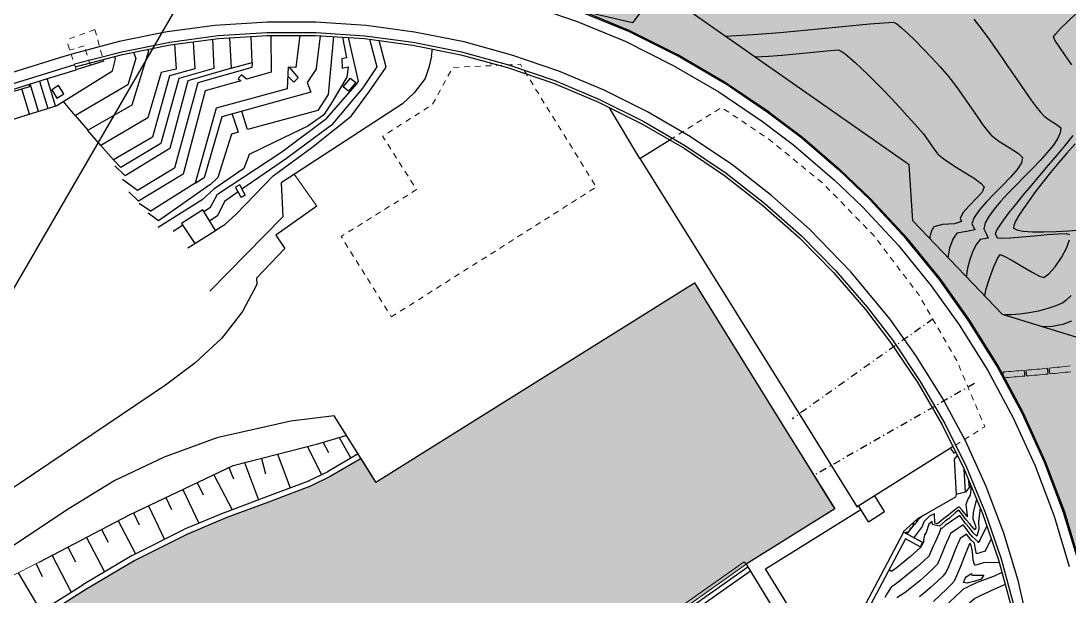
# Model space of a CAD drawing. Header units: millimetres. Extents: x -335 to 64136, y 248 to 109842.
# Drawn here: x -198 to -89.9, y 560.4 to 619.7 of the extents above; entities that cross this region are included whole.
import ezdxf

# ---------------------------------------------------------------- set-up
doc = ezdxf.new("R2010")
doc.units = ezdxf.units.MM
doc.header["$MEASUREMENT"] = 0
doc.linetypes.add('DOT', pattern=[0.55, 0.3, -0.25])
doc.linetypes.add('TRATTOPUNTO2', pattern=[0.5, 0.25, -0.125, 0, -0.125])
for name, color, linetype in [('assi', 6, 'TRATTOPUNTO2'), ('Bâti', 7, 'Continuous'), ('colore lago', 131, 'Continuous'), ('Couronnement', 7, 'Continuous'), ('curve livello 1m', 2, 'Continuous'), ('curve livello 5m', 7, 'Continuous'), ('LIN010CO', 2, 'Continuous'), ('LIN025CO', 7, 'Continuous'), ('pendenze', 2, 'Continuous'), ('Per+Mod Surf', 7, 'Continuous'), ('SCALE', 2, 'Continuous'), ('Strade', 7, 'Continuous'), ('TalusHautBas', 7, 'Continuous'), ('TRATTCOLO-32', 255, 'Continuous'), ('Tratteggi', 2, 'Continuous'), ('VOIRIE', 7, 'Continuous')]:
    doc.layers.add(name, color=color, linetype=linetype)
doc.layers.add('Colori bordi', color=5, linetype='Continuous', plot=False)
doc.layers.add('no_plot', color=5, linetype='Continuous', plot=False)

# ---------------------------------------------------------------- blocks, each defined once
blk = doc.blocks.new('INVISIBLE')
at = {"color": 0}
for p, q in [((-0.0375, 0), (0.0375, 0)), ((0, -0.0375), (0, 0.0375))]:
    blk.add_line(p, q, dxfattribs=at)
at = {"flags": 1}
for tag, p in [('POINTNUMBER', (0, 0)), ('COMMENT', (0, -1.25))]:
    blk.add_attdef(tag, p, '', height=1, dxfattribs=at)
blk = doc.blocks.new('barrageflott')
at = {"layer": 'TRATTCOLO-32'}
h = blk.add_hatch(color=256, dxfattribs=at)
h.paths.add_polyline_path([(0.29, 0.12, 0.002639), (0.13, 2.31), (-0.47, 2.26, -0.002639), (-0.31, 0.07)])
h.paths.add_polyline_path([(0.11, 2.5, 0.002639), (-0.08, 4.69), (-0.67, 4.64, -0.002639), (-0.48, 2.45)])
h.paths.add_polyline_path([(-0.09, 4.88, 0.002639), (-0.31, 7.07), (-0.9, 7.01, -0.002639), (-0.69, 4.82)])
h.paths.add_polyline_path([(-0.33, 7.26, 0.002639), (-0.57, 9.44), (-1.16, 9.38, -0.002639), (-0.92, 7.2)])
h.paths.add_polyline_path([(-0.59, 9.63, 0.002639), (-0.85, 11.82), (-1.45, 11.74, -0.002639), (-1.18, 9.56)])
h.paths.add_polyline_path([(-0.88, 12, 0.002639), (-1.17, 14.19), (-1.76, 14.1, -0.002639), (-1.47, 11.93)])
at = {"layer": 'LIN010CO', "lineweight": 0}
for p, q in [((-0.69, 4.82), (-0.09, 4.88)), ((-0.67, 4.64), (-0.08, 4.69)), ((-0.48, 2.45), (0.11, 2.5)), ((-0.47, 2.26), (0.13, 2.31)), ((-0.31, 0.07), (0.29, 0.12))]:
    blk.add_line(p, q, dxfattribs=at)
for centre in [(-0.38, 4.76), (-0.18, 2.38), (0, 0)]:
    blk.add_circle(centre, 0.095, dxfattribs=at)
for radius, start, end in [(207.74, 5.2868, 5.8917), (208.34, 5.2868, 5.8917), (207.74, 4.6296, 5.2345), (208.34, 4.6296, 5.2345), (207.74, 3.9725, 4.5773), (208.34, 3.9725, 4.5773)]:
    blk.add_arc((-207.55, -14.32), radius, start, end, dxfattribs=at)

msp = doc.modelspace()

# ---------------------------------------------------------------- hatches: boundary and pattern name
at = {"layer": 'colore lago', "linetype": 'Continuous', "lineweight": 0}
for points in [[(-26.73371, 576.86851), (-27.30586, 576.27454), (-28.35533, 575.7556), (-28.58868, 576.59704), (-34.21807, 572.19889), (-30.53148, 558.90548), (-31.43052, 558.20307), (-41.18732, 563.7232), (-46.81662, 559.32504), (-45.40271, 558.52504), (-46.96419, 558.52504), (-48.93714, 557.47983), (-49.87211, 556.98452), (-50.64523, 556.57494), (-51.1421, 556.31171), (-51.74525, 555.99218), (-52.2825, 555.20983), (-52.85074, 554.31486), (-53.3022, 553.53849), (-53.54948, 553.02397), (-53.63694, 552.32055), (-53.72318, 551.55359), (-53.90602, 551.03188), (-54.22497, 550.25882), (-54.58434, 549.46631), (-54.84207, 548.99805), (-55.85491, 548.01943), (-57.28507, 546.64493), (-58.09324, 545.85163), (-58.80894, 545.14402), (-59.32647, 544.62705), (-59.54012, 544.40568), (-59.77608, 543.86858), (-60.2396, 543.2605), (-60.9479, 542.43178), (-61.53023, 541.81696), (-61.91661, 541.45747), (-62.79601, 541.08281), (-63.86363, 540.74355), (-64.63227, 540.38776), (-64.91308, 539.94514), (-65.21795, 539.44233), (-65.92872, 538.84553), (-66.83402, 538.20357), (-67.55837, 537.5993), (-67.87962, 537.10368), (-68.14968, 536.6152), (-68.40435, 536.15692), (-68.77119, 535.59333), (-69.30456, 534.80804), (-69.9071, 533.94255), (-70.48144, 533.13836), (-71.16371, 532.22249), (-71.96992, 531.17075), (-72.65822, 530.29865), (-73.40125, 529.39268), (-74.13912, 528.51179), (-74.80092, 527.73881), (-75.31576, 527.15654), (-75.61271, 526.84782), (-76.49509, 526.28644), (-77.21889, 525.79902), (-77.46004, 525.14725), (-78.07824, 523.42433), (-86.41016, 525.11729), (-87.59323, 525.3577), (-86.66466, 530.70549), (-86.11966, 536.21049), (-85.92366, 541.7735), (-86.09065, 547.31649), (-86.61266, 552.86749), (-87.52266, 558.34749), (-88.80066, 563.77149), (-90.39565, 569.09049), (-92.36266, 574.27948), (-94.67265, 579.34549), (-97.28665, 584.23349), (-100.24565, 588.95349), (-103.24065, 593.15749), (-106.63165, 597.31349), (-110.40766, 601.38849), (-113.60965, 604.43649), (-117.43968, 607.72349), (-120.85766, 610.30849), (-125.46066, 613.41649), (-130.27665, 616.21348), (-135.23565, 618.68548), (-140.36965, 620.80949), (-145.63966, 622.60249), (-151.01165, 624.04348), (-156.46066, 625.13849), (-161.95365, 625.86749), (-167.33266, 626.22448), (-172.88967, 626.23349), (-178.45165, 625.88649), (-183.94565, 625.14448), (-189.40265, 624.05949), (-192.61674, 623.19254), (-195.26265, 624.43249), (-196.81963, 628.49598), (-196.22853, 629.22996), (-195.76018, 630.08589), (-195.55509, 630.80699), (-195.76254, 631.56973), (-196.26445, 632.51294), (-196.79267, 633.48696), (-197.07904, 634.34208), (-196.99263, 634.83798), (-196.78555, 635.76246), (-196.19062, 638.04703), (-195.37504, 640.97803), (-194.47488, 644.16127), (-193.62618, 647.20257), (-192.96498, 649.70778), (-192.79854, 650.45211), (-192.61456, 651.31606), (-192.49413, 651.82661), (-192.19694, 652.44128), (-191.8245, 653.19788), (-191.33542, 654.33903), (-190.77337, 655.71956), (-190.17104, 657.23426), (-189.56109, 658.77796), (-188.97623, 660.24546), (-188.44912, 661.53159), (-188.01245, 662.53115), (-187.6845, 663.18801), (-187.02891, 664.22677), (-185.33049, 667.16673), (-183.31352, 670.32618), (-182.01501, 672.3005), (6.94187, 672.3005), (24.51942, 640.41892), (22.35258, 637.79302), (19.43992, 633.90845), (16.56166, 629.21652), (13.26785, 624.19701), (9.6617, 619.3413), (7.51188, 615.31799), (2.55244, 608.88901), (2.0328, 607.77608), (1.51316, 606.66316), (1.18443, 607.56056), (0.67902, 608.9403), (-4.57797, 604.10318), (0.16695, 591.14975), (-0.67262, 590.37724), (-10.84219, 595.09389), (-16.09919, 590.25677), (-12.89175, 588.76916), (-13.38813, 587.69007), (-13.6595, 587.40962), (-14.15258, 586.78781), (-14.71984, 586.01012), (-15.32596, 585.1479), (-15.93559, 584.27252), (-16.51337, 583.45533), (-17.02397, 582.76771), (-17.43204, 582.28102), (-17.97069, 581.83978), (-18.69237, 581.25458), (-19.31937, 580.70789), (-20.03851, 580.07211), (-20.42828, 579.73967), (-21.07226, 579.43865), (-21.91495, 579.14058), (-23.82435, 578.54217), (-24.70498, 578.23628), (-25.41219, 577.92223)], [(-312.38264, 424.38548), (-302.15266, 427.40348), (-294.50865, 427.80748), (-286.46064, 426.94448), (-279.55365, 428.69248), (-270.72865, 435.24048), (-265.29765, 441.90348), (-261.09665, 444.69048), (-255.79765, 448.78748), (-249.65065, 454.99548), (-249.87665, 457.13848), (-248.17265, 458.71048), (-243.91365, 458.44848), (-231.51899, 467.44804), (-219.71592, 476.01805), (-220.40264, 478.89914), (-213.99922, 486.79725), (-210.87206, 487.54263), (-194.87937, 500.9038), (-194.77873, 500.77989), (-194.52964, 500.99348), (-189.01965, 505.71848), (-183.49064, 510.97748), (-174.25166, 520.06648), (-167.80464, 526.32548), (-160.16665, 533.70348), (-153.10865, 540.33248), (-142.77665, 549.54148), (-138.72965, 552.68648), (-123.24765, 563.72148), (-114.11096, 569.41745), (-114.39195, 569.87), (-117.39783, 574.71114), (-120.69979, 580.02913), (-128.57865, 592.71848), (-138.23988, 586.68061), (-161.43365, 572.18548), (-162.95975, 574.60946), (-166.14665, 572.74548), (-168.16266, 571.75848), (-172.51465, 570.11848), (-176.78364, 568.52148), (-180.93165, 566.78248), (-186.27165, 564.10448), (-191.35264, 561.10848), (-197.61964, 557.14448), (-201.67851, 554.62358), (-203.78465, 553.31548), (-211.41966, 548.49648), (-217.09363, 544.89976), (-216.82965, 543.38348), (-218.67665, 540.30148), (-222.05665, 537.09148), (-230.78465, 537.05248), (-241.41465, 529.76848), (-248.88865, 523.97348), (-261.05365, 514.39848), (-276.82866, 503.29348), (-277.17892, 503.41049), (-289.31665, 495.14848), (-303.14866, 485.43648), (-320.62364, 475.41148), (-335.18517, 467.50034), (-335.18517, 416.83235), (-328.87465, 418.67548), (-317.58165, 422.79748)]]:
    msp.add_hatch(color=256, dxfattribs=at).paths.add_polyline_path(points)

# ---------------------------------------------------------------- linework, layer by layer
at = {"layer": 'assi', "ltscale": 3}
for p, q in [((-103.96933, 589.01291), (-118.48433, 578.70526)), ((-99.70498, 582.34178), (-116.14048, 572.93082))]:
    msp.add_line(p, q, dxfattribs=at)
at = {"layer": 'Bâti', "color": 2}
for p, q in [((-182.20104, 617.30194), (-182.03363, 614.75549)), ((-180.2578, 617.56097), (-180.08464, 614.79149)), ((-178.262, 617.827), (-178.13163, 614.79849)), ((-176.51084, 617.97752), (-176.34164, 614.83848)), ((-174.20063, 615.42549), (-174.29337, 618.11181)), ((-172.26374, 618.2124), (-172.23764, 614.42248)), ((-169.27155, 618.21952), (-169.69763, 614.94549)), ((-167.53863, 614.80949), (-167.14779, 618.19299)), ((-165.78107, 618.10173), (-166.36364, 612.11549)), ((-164.88159, 618.04167), (-164.44464, 615.89749)), ((-163.23263, 613.49249), (-164.26557, 618.00053)), ((-162.09034, 617.82077), (-161.31964, 614.99249)), ((-160.37263, 614.95248), (-161.08232, 617.68554)), ((-184.88363, 616.60449), (-186.59863, 611.03448)), ((-186.42626, 616.48094), (-186.17064, 615.85348)), ((-184.95876, 616.77646), (-184.88363, 616.60449)), ((-155.70764, 616.08549), (-155.98063, 614.90449)), ((-155.70764, 616.08549), (-155.58952, 616.83088)), ((-188.58064, 614.57849), (-188.26764, 615.8015)), ((-188.26764, 615.8015), (-188.37036, 616.04278)), ((-186.17064, 615.85348), (-186.99164, 613.13649)), ((-176.34164, 614.83848), (-174.20063, 615.42549)), ((-174.19937, 615.42584), (-174.20463, 614.92549)), ((-164.44464, 615.89749), (-164.93763, 615.82249)), ((-164.93763, 615.82249), (-164.90263, 614.85949)), ((-194.31463, 610.99949), (-188.58064, 614.57849)), ((-183.56064, 614.40548), (-184.92964, 609.72648)), ((-182.71664, 614.05549), (-184.44763, 607.72848)), ((-182.03363, 614.75549), (-183.56064, 614.40548)), ((-180.08464, 614.79149), (-182.71664, 614.05549)), ((-178.13163, 614.79849), (-181.75964, 613.79649)), ((-176.33064, 614.83049), (-180.82364, 613.53349)), ((-174.20463, 614.92549), (-179.79764, 613.32049)), ((-175.27063, 614.17349), (-175.62463, 613.78448)), ((-174.76964, 613.69648), (-175.27063, 614.17349)), ((-172.23764, 614.42248), (-174.76964, 613.69648)), ((-170.46063, 614.93649), (-170.57164, 612.72648)), ((-169.88163, 613.38849), (-170.50616, 614.02998)), ((-169.68963, 614.92749), (-170.46063, 614.93649)), ((-170.37814, 614.93553), (-169.43274, 613.83441)), ((-169.69763, 614.94549), (-169.68963, 614.92749)), ((-167.53863, 614.80949), (-168.49763, 613.35449)), ((-164.42763, 613.93348), (-165.92763, 611.37849)), ((-164.90263, 614.85949), (-164.27263, 614.96548)), ((-164.27263, 614.96548), (-164.42763, 613.93348)), ((-161.31964, 614.99249), (-162.77163, 612.8145)), ((-162.13763, 612.38649), (-160.37263, 614.95248)), ((-155.98063, 614.90449), (-156.34663, 613.78648)), ((-186.99164, 613.13649), (-192.41859, 609.96501)), ((-181.75964, 613.79649), (-183.61764, 607.08349)), ((-180.82364, 613.53349), (-182.68564, 606.55848)), ((-179.79764, 613.32049), (-182.18463, 604.53349)), ((-175.37063, 613.5235), (-179.01864, 612.50248)), ((-175.62463, 613.78448), (-175.37063, 613.5235)), ((-169.42964, 613.83749), (-169.88163, 613.38849)), ((-168.49763, 613.35449), (-168.12764, 612.37948)), ((-166.49164, 609.67749), (-163.38963, 613.23549)), ((-163.38963, 613.23549), (-163.23263, 613.49249)), ((-156.34663, 613.78648), (-157.46563, 612.29948)), ((-179.01864, 612.50248), (-181.29864, 603.91848)), ((-170.57164, 612.72648), (-177.88464, 610.71548)), ((-168.12764, 612.37948), (-177.31363, 609.82849)), ((-166.36364, 612.11549), (-167.40764, 610.47949)), ((-162.77163, 612.8145), (-166.01163, 608.98449)), ((-163.96463, 609.88549), (-162.13763, 612.38649)), ((-157.46563, 612.29948), (-158.68963, 611.16949)), ((-192.42463, 609.96148), (-193.63572, 611.42324)), ((-186.59863, 611.03448), (-191.11163, 608.44749)), ((-177.88464, 610.71548), (-180.05163, 602.97648)), ((-158.68963, 611.16949), (-171.20663, 603.02148)), ((-165.92763, 611.37849), (-166.80464, 610.04548)), ((-191.11163, 608.44749), (-192.41859, 609.96501)), ((-184.92964, 609.72648), (-189.79764, 606.87948)), ((-177.31363, 609.82849), (-179.14364, 603.53749)), ((-176.24363, 610.10348), (-175.61664, 608.24249)), ((-174.65764, 608.51649), (-175.25464, 610.36349)), ((-167.40764, 610.47949), (-174.65764, 608.51649)), ((-171.14064, 606.21849), (-166.49164, 609.67749)), ((-166.80464, 610.04548), (-168.43863, 608.85849)), ((-165.66563, 608.56149), (-163.96463, 609.88549)), ((-168.43863, 608.85849), (-171.82164, 607.26349)), ((-166.01163, 608.98449), (-170.64464, 605.52848)), ((-168.03663, 606.66449), (-165.66563, 608.56149)), ((-189.79764, 606.87948), (-191.12263, 608.40849)), ((-184.44763, 607.72848), (-188.48163, 605.39448)), ((-176.31564, 608.02749), (-177.71763, 603.5645)), ((-175.61664, 608.24249), (-176.31564, 608.02749)), ((-188.48163, 605.39448), (-189.79764, 606.87948)), ((-183.61764, 607.08349), (-187.74664, 604.61848)), ((-182.68564, 606.55848), (-187.29463, 603.74849)), ((-171.82164, 607.26349), (-174.48863, 605.94449)), ((-172.01864, 603.73549), (-168.03663, 606.66449)), ((-187.74664, 604.61848), (-188.47064, 605.38949)), ((-177.74763, 601.86149), (-171.14064, 606.21849)), ((-170.64464, 605.52848), (-175.24196, 602.36577)), ((-174.48863, 605.94449), (-175.05563, 604.51449)), ((-187.29463, 603.74849), (-188.35064, 604.79249)), ((-182.18463, 604.53349), (-186.02264, 602.23849)), ((-175.05563, 604.51449), (-178.12564, 602.36949)), ((-186.02264, 602.23849), (-187.57164, 603.35348)), ((-181.29864, 603.91848), (-185.90263, 601.13849)), ((-179.14364, 603.53749), (-180.04864, 602.97249)), ((-177.71763, 603.5645), (-178.53164, 602.83648)), ((-175.82563, 599.80149), (-172.01864, 603.73549)), ((-185.90263, 601.13849), (-186.88864, 602.10049)), ((-180.05163, 602.97648), (-184.68863, 600.08849)), ((-178.53863, 602.83648), (-183.84263, 599.10049)), ((-178.12564, 602.36949), (-179.35663, 601.27449)), ((-175.64229, 602.09169), (-177.02664, 601.10849)), ((-171.20663, 603.02148), (-171.03764, 599.53849)), ((-179.35663, 601.27449), (-183.88342, 598.42681)), ((-178.48863, 600.51548), (-177.74763, 601.86149)), ((-177.02664, 601.10849), (-177.75264, 599.61749)), ((-184.68364, 600.09149), (-185.84463, 600.90948)), ((-183.84263, 599.10049), (-184.90863, 599.91049)), ((-179.16465, 600.07361), (-178.48863, 600.51548)), ((-177.75264, 599.61749), (-178.56678, 599.0986)), ((-171.03764, 599.53849), (-178.56263, 591.84549)), ((-177.01764, 598.72549), (-175.82563, 599.80149)), ((-182.32763, 598.06249), (-181.36731, 598.67908)), ((-177.9824, 598.14557), (-177.01764, 598.72549)), ((-180.80464, 596.31549), (-180.08757, 596.7604))]:
    msp.add_line(p, q, dxfattribs=at)
at = {"layer": 'Bâti', "color": 2, "linetype": 'Continuous'}
for p, q in [((-192.50842, 615.17643), (-199.73442, 612.96872)), ((-189.49864, 615.55648), (-192.36464, 614.67248)), ((-149.59163, 615.30848), (-149.33244, 615.30939)), ((-195.30394, 613.76281), (-192.34642, 614.66658)), ((-199.45813, 612.2583), (-197.11363, 612.95649)), ((-199.00862, 612.62384), (-195.30394, 613.76281)), ((-197.11363, 612.95649), (-197.17426, 613.1878)), ((-194.16664, 613.05549), (-194.86163, 612.62249)), ((-193.62164, 612.19249), (-194.16763, 613.05749)), ((-164.79364, 612.91649), (-164.05964, 613.8145)), ((-164.23964, 612.46249), (-164.79364, 612.91649)), ((-163.50264, 613.35449), (-164.23964, 612.46249)), ((-164.06363, 613.80949), (-163.50264, 613.35449)), ((-194.86163, 612.62249), (-194.32164, 611.75848)), ((-194.32164, 611.75848), (-193.62164, 612.19249)), ((-134.20363, 605.52549), (-137.33069, 610.76857)), ((-134.20363, 605.52549), (-131.12342, 607.44845)), ((-134.20363, 605.52549), (-117.72339, 579.1012)), ((-175.46863, 602.81549), (-175.91864, 602.56549)), ((-175.91864, 602.56549), (-175.65664, 602.08149)), ((-175.32864, 601.52649), (-175.64229, 602.09169)), ((-175.23364, 602.37149), (-175.46863, 602.81549)), ((-175.24196, 602.36577), (-174.90564, 601.76649)), ((-174.90564, 601.76649), (-175.32864, 601.52649)), ((-179.27864, 600.25949), (-181.47064, 598.83448)), ((-177.96763, 598.12149), (-179.27864, 600.25949)), ((-181.47763, 598.84449), (-180.08757, 596.7604)), ((-180.09964, 596.77848), (-177.96763, 598.12149)), ((-161.43364, 572.18549), (-128.57863, 592.71849)), ((-128.57863, 592.71849), (-119.38192, 577.90667)), ((-161.43364, 572.18549), (-165.72777, 579.00607)), ((-117.72339, 579.1012), (-113.38472, 572.14461)), ((-161.43364, 572.18549), (-165.07264, 577.96549)), ((-119.38192, 577.90667), (-116.3739, 573.06209)), ((-163.24549, 575.09802), (-166.43239, 573.23404)), ((-101.90849, 575.83598), (-111.78863, 569.62249)), ((-102.12739, 575.62275), (-101.82364, 575.15149)), ((-101.82364, 575.15149), (-101.62778, 575.25556)), ((-162.95974, 574.60946), (-166.14663, 572.74549)), ((-101.46588, 574.92827), (-101.79963, 574.54449)), ((-101.79963, 574.54449), (-101.57063, 570.89649)), ((-166.39619, 573.25522), (-168.4122, 572.26822)), ((-116.3739, 573.06209), (-114.11094, 569.41746)), ((-100.60763, 571.13149), (-100.76657, 573.49998)), ((-168.36368, 572.29197), (-172.71566, 570.65197)), ((-166.14663, 572.74549), (-168.16264, 571.75849)), ((-113.38472, 572.14461), (-111.79863, 569.60149)), ((-100.35355, 572.51563), (-100.24922, 571.64062)), ((-100.24107, 572.24754), (-100.16914, 571.64418)), ((-168.16264, 571.75849), (-172.51463, 570.11849)), ((-108.97564, 569.16549), (-109.96328, 570.75545)), ((-172.71438, 570.65246), (-176.98338, 569.05546)), ((-172.51463, 570.11849), (-176.78363, 568.52149)), ((-110.62964, 568.08949), (-111.63338, 569.70539)), ((-177.00758, 569.05567), (-181.15559, 567.31667)), ((-176.78363, 568.52149), (-180.93164, 566.78249)), ((-114.11094, 569.41746), (-123.24763, 563.72148)), ((-121.23764, 563.25048), (-111.41005, 569.34584)), ((-110.62964, 568.08949), (-108.97564, 569.16549)), ((-181.19189, 567.30145), (-186.53189, 564.62345)), ((-180.93164, 566.78249), (-186.27163, 564.10449)), ((-107.02363, 567.01249), (-109.37044, 562.5875)), ((-107.04147, 567.0517), (-105.05298, 565.99118)), ((-107.02363, 567.01249), (-107.04147, 567.0517)), ((-106.58361, 566.77912), (-107.02363, 567.01249)), ((-105.06536, 565.96799), (-106.58361, 566.77912)), ((-105.30097, 565.52698), (-106.81922, 566.33811)), ((-105.06536, 565.96799), (-105.30097, 565.52698)), ((-186.5672, 564.60574), (-191.64819, 561.60974)), ((-186.27163, 564.10449), (-191.35263, 561.10849)), ((-130.19464, 558.42649), (-123.07337, 563.43589)), ((-123.24763, 563.72148), (-119.97464, 558.35749)), ((-118.77463, 559.22049), (-121.23764, 563.25048)), ((-122.80122, 562.98988), (-129.87392, 558.0385)), ((-109.37044, 562.5875), (-115.51564, 551.00048)), ((-202.44833, 554.83794), (-191.64819, 561.60974)), ((-191.35263, 561.10849), (-197.61963, 557.14449))]:
    msp.add_line(p, q, dxfattribs=at)
at = {"layer": 'Bâti', "color": 2, "linetype": 'Continuous', "lineweight": 0}
for p, q in [((-130.56061, 558.94674), (-123.43934, 563.95614)), ((-123.43934, 563.95614), (-123.24763, 563.72148))]:
    msp.add_line(p, q, dxfattribs=at)
at = {"layer": 'Colori bordi', "linetype": 'Continuous', "lineweight": 0, "flags": 128}
for points in [[(-88.80066, 563.77149), (-90.39565, 569.09049), (-92.36266, 574.27948), (-94.67265, 579.34549), (-97.28665, 584.23349), (-100.24565, 588.95349), (-103.24065, 593.15749), (-106.63165, 597.31349), (-110.40766, 601.38849), (-113.60965, 604.43649), (-117.43968, 607.72349), (-120.85766, 610.30849), (-125.46066, 613.41649), (-130.27665, 616.21348), (-135.23565, 618.68548), (-140.36965, 620.80949)], [(-138.72965, 552.68648), (-123.24765, 563.72148), (-114.11096, 569.41745), (-114.39195, 569.87), (-117.39783, 574.71114), (-120.69979, 580.02913), (-128.57865, 592.71848), (-138.23988, 586.68061), (-161.43365, 572.18548), (-162.95975, 574.60946), (-166.14665, 572.74548), (-168.16266, 571.75848), (-172.51465, 570.11848), (-176.78364, 568.52148), (-180.93165, 566.78248), (-186.27165, 564.10448), (-191.35264, 561.10848), (-197.61964, 557.14448)]]:
    msp.add_lwpolyline(points, dxfattribs=at)
at = {"layer": 'Couronnement', "color": 2, "linetype": 'Continuous'}
for p, q in [((-145.98764, 621.48849), (-140.66263, 619.66148)), ((-135.28151, 618.5746), (-140.41551, 620.69861)), ((-135.23563, 618.68548), (-140.36963, 620.80949)), ((-172.61464, 619.57049), (-178.02563, 619.2455)), ((-167.63163, 619.57449), (-172.61464, 619.57049)), ((-162.43863, 619.24949), (-167.63163, 619.57449)), ((-140.66263, 619.66148), (-135.72264, 617.61049)), ((-182.95263, 618.5775), (-187.91263, 617.57849)), ((-178.02563, 619.2455), (-182.95263, 618.5775)), ((-177.67959, 618.20729), (-172.65704, 618.51147)), ((-172.65704, 618.51147), (-167.59501, 618.52351)), ((-167.59501, 618.52351), (-162.57264, 618.18815)), ((-157.43464, 618.57049), (-162.43863, 619.24949)), ((-152.33464, 617.54849), (-157.43464, 618.57049)), ((-130.33756, 616.1101), (-135.28904, 618.57835)), ((-130.27663, 616.21348), (-135.23563, 618.68548)), ((-187.91263, 617.57849), (-192.77864, 616.29449)), ((-187.62477, 616.54515), (-182.68231, 617.54045)), ((-187.56564, 616.25149), (-182.63963, 617.24348)), ((-182.68231, 617.54045), (-177.67959, 618.20729)), ((-182.63963, 617.24348), (-177.65063, 617.90849)), ((-177.65063, 617.90849), (-172.64764, 618.21148)), ((-172.64764, 618.21148), (-167.60464, 618.22349)), ((-167.60464, 618.22349), (-162.60264, 617.88949)), ((-162.60264, 617.88949), (-157.63064, 617.22249)), ((-162.57264, 618.18815), (-157.58108, 617.51854)), ((-157.63064, 617.22249), (-152.68164, 616.22949)), ((-157.58108, 617.51854), (-152.61232, 616.52156)), ((-147.41463, 616.19648), (-152.33464, 617.54849)), ((-135.72264, 617.61049), (-130.76764, 615.13249)), ((-192.50296, 615.28088), (-187.64096, 616.54188)), ((-192.42764, 614.99049), (-187.56564, 616.25149)), ((-152.68164, 616.22949), (-147.84764, 614.90149)), ((-152.61232, 616.52156), (-147.75966, 615.18844)), ((-142.57264, 614.54348), (-147.41463, 616.19648)), ((-125.5209, 613.31273), (-130.33756, 616.1101)), ((-125.46064, 613.41649), (-130.27663, 616.21348)), ((-147.75966, 615.18844), (-142.98901, 613.57011)), ((-130.76764, 615.13249), (-126.06463, 612.3965)), ((-147.84764, 614.90149), (-143.09563, 613.28949)), ((-137.89264, 612.56549), (-142.57264, 614.54348)), ((-143.09563, 613.28949), (-138.47863, 611.3405)), ((-142.98901, 613.57011), (-138.35324, 611.61319)), ((-120.92463, 610.20927), (-125.52763, 613.31727)), ((-120.85763, 610.30848), (-125.46064, 613.41649)), ((-133.41964, 610.33049), (-137.89264, 612.56549)), ((-126.06463, 612.3965), (-121.54464, 609.34349)), ((-138.47863, 611.3405), (-133.99463, 609.10649)), ((-138.35324, 611.61319), (-133.85251, 609.37086)), ((-128.97264, 607.7675), (-133.41964, 610.33049)), ((-117.51753, 607.63278), (-120.92975, 610.21313)), ((-133.99463, 609.10649), (-129.64863, 606.59149)), ((-133.85251, 609.37086), (-129.48925, 606.84587)), ((-121.54464, 609.34349), (-118.32364, 606.91749)), ((-124.62163, 604.83348), (-128.97264, 607.7675)), ((-113.68779, 604.34544), (-117.51753, 607.63278)), ((-129.64863, 606.59149), (-125.47664, 603.77348)), ((-129.48925, 606.84587), (-125.30004, 604.01623)), ((-118.32364, 606.91749), (-114.13964, 603.31349)), ((-120.59563, 601.67848), (-124.62163, 604.83348)), ((-110.49026, 601.30168), (-113.69226, 604.34968)), ((-110.40764, 601.38849), (-113.60963, 604.43649)), ((-125.47664, 603.77348), (-121.52263, 600.67549)), ((-125.30004, 604.01623), (-121.33072, 600.90623)), ((-114.13964, 603.31349), (-111.24963, 600.56949)), ((-116.72063, 598.25949), (-120.59563, 601.67848)), ((-106.72624, 597.23964), (-110.49536, 601.3072)), ((-106.63163, 597.31349), (-110.40764, 601.38849)), ((-121.52263, 600.67549), (-117.74763, 597.34449)), ((-121.33072, 600.90623), (-117.54124, 597.56246)), ((-111.24963, 600.56949), (-107.54263, 596.57949)), ((-112.43364, 593.84349), (-116.72063, 598.25949)), ((-117.74763, 597.34449), (-114.24563, 593.79149)), ((-117.54124, 597.56246), (-114.02517, 593.99518)), ((-103.3336, 593.08162), (-106.72624, 597.23964)), ((-103.24063, 593.15749), (-106.63163, 597.31349)), ((-107.54263, 596.57949), (-104.17163, 592.41049)), ((-114.24563, 593.79149), (-110.94963, 589.98449)), ((-114.02517, 593.99518), (-110.7169, 590.17402)), ((-108.43263, 589.01649), (-112.43364, 593.84349)), ((-104.17163, 592.41049), (-101.26463, 588.39849)), ((-100.34315, 588.88401), (-103.33815, 593.08801)), ((-100.24563, 588.95349), (-103.24063, 593.15749)), ((-110.7169, 590.17402), (-108.09787, 586.75259)), ((-110.94963, 589.98449), (-108.34164, 586.57749)), ((-105.73364, 585.24849), (-108.43263, 589.01649)), ((-101.26463, 588.39849), (-98.30864, 583.67549)), ((-97.39372, 584.17927), (-100.34691, 588.89)), ((-97.28663, 584.23349), (-100.24563, 588.95349)), ((-108.34164, 586.57749), (-105.53663, 582.40348)), ((-108.09787, 586.75259), (-105.2821, 582.56256)), ((-103.03764, 580.89849), (-105.73364, 585.24849)), ((-98.30864, 583.67549), (-95.70463, 578.80549)), ((-94.77845, 579.2889), (-97.39372, 584.17927)), ((-94.67264, 579.34549), (-97.28663, 584.23349)), ((-105.53663, 582.40348), (-103.02163, 578.07349)), ((-105.2821, 582.56256), (-102.75715, 578.21546)), ((-100.61563, 576.43249), (-103.03764, 580.89849)), ((-92.36264, 574.27948), (-94.67264, 579.34549)), ((-95.70463, 578.80549), (-93.45164, 573.86549)), ((-92.47484, 574.23695), (-94.7816, 579.2958)), ((-103.02163, 578.07349), (-100.80664, 573.59549)), ((-102.75715, 578.21546), (-100.53358, 573.7201)), ((-98.48463, 571.73449), (-100.61563, 576.43249)), ((-90.50782, 569.04795), (-92.47484, 574.23695)), ((-90.39563, 569.09049), (-92.36264, 574.27948)), ((-100.80664, 573.59549), (-98.86064, 568.95749)), ((-100.53358, 573.7201), (-98.58009, 569.06424)), ((-93.45164, 573.86549), (-91.47964, 568.66149)), ((-96.65663, 566.91649), (-98.48463, 571.73449)), ((-98.86064, 568.95749), (-97.22863, 564.18049)), ((-98.58009, 569.06424), (-96.94156, 564.26814)), ((-91.47964, 568.66149), (-89.93164, 563.48349)), ((-88.91784, 563.74568), (-90.51027, 569.05611)), ((-88.80064, 563.77149), (-90.39563, 569.09049)), ((-95.18564, 562.04849), (-96.65663, 566.91649)), ((-96.94156, 564.26814), (-95.63426, 559.41446)), ((-97.22863, 564.18049), (-95.92663, 559.34649)), ((-94.03764, 557.09049), (-95.18564, 562.04849))]:
    msp.add_line(p, q, dxfattribs=at)
at = {"layer": 'Couronnement', "color": 2, "linetype": 'Continuous', "lineweight": 0}
for p, q in [((-117.44542, 607.72813), (-120.85764, 610.30849)), ((-113.60992, 604.43615), (-117.43966, 607.72349))]:
    msp.add_line(p, q, dxfattribs=at)
at = {"layer": 'curve livello 5m', "color": 2, "flags": 128}
for points in [[(-99.76808, 619.88364), (-99.27276, 619.27701), (-98.72595, 618.55756), (-98.13879, 617.74872), (-97.52241, 616.87389), (-96.88797, 615.95651), (-96.24659, 615.01998), (-95.60941, 614.08774), (-94.98758, 613.1832), (-94.39224, 612.32977), (-93.83452, 611.55089), (-93.32556, 610.86997), (-92.87651, 610.31043), (-92.4985, 609.8957), (-91.89564, 609.46207), (-91.16499, 609.00791), (-90.79285, 608.68688), (-90.84543, 608.17617), (-91.11856, 607.57114), (-91.57693, 606.88648), (-92.18526, 606.13688), (-92.90821, 605.33703), (-93.7105, 604.50161), (-94.55682, 603.64531), (-95.41185, 602.78283), (-96.24031, 601.92884), (-97.00687, 601.09804), (-97.67624, 600.30512), (-98.21311, 599.56476), (-98.58217, 598.89165), (-98.74813, 598.30048), (-98.48799, 597.79676), (-98.26895, 597.33619), (-99.11783, 597.17088), (-99.50186, 596.69838), (-99.87023, 595.98773), (-100.18879, 595.13076), (-100.42343, 594.21929), (-100.54, 593.34513)], [(-99.0962, 569.51892), (-99.2938, 568.1378), (-99.27489, 568.09142), (-99.23254, 567.32795), (-99.46301, 566.62406), (-99.84174, 566.96246), (-100.22722, 567.46575), (-100.62719, 567.92704), (-100.96597, 568.41186), (-101.21225, 568.75184), (-101.21225, 568.75184), (-102.06956, 568.16838), (-102.72558, 567.72193), (-103.07553, 567.41843), (-103.20199, 567.44341), (-103.19871, 567.34972), (-103.19773, 567.32162), (-103.19733, 567.31021), (-103.19715, 567.30502), (-103.19706, 567.30254), (-103.19612, 567.30174), (-103.37134, 566.83677), (-103.78462, 565.93134), (-103.78462, 565.93134), (-103.79382, 565.91412), (-103.97107, 565.58641), (-104.28524, 564.80126), (-104.37755, 564.59665), (-104.93996, 564.04366), (-105.64336, 563.4307), (-106.45788, 562.74979), (-107.24614, 562.1138), (-107.87076, 561.6356), (-107.87076, 561.6356), (-108.29603, 561.36282), (-108.67069, 560.78582), (-108.92947, 560.27714)], [(-96.54428, 561.63967), (-98.02466, 560.97042), (-98.23237, 560.86513), (-98.74061, 560.629), (-99.09372, 560.45714), (-99.67447, 560.18477), (-100.18681, 559.7501), (-100.79421, 559.14352), (-101.41205, 558.52439), (-101.95566, 558.05207), (-101.95566, 558.05207), (-102.78342, 557.59966), (-105.38883, 555.02701), (-107.52485, 552.91784)]]:
    msp.add_lwpolyline(points, dxfattribs=at)
at = {"layer": 'LIN025CO', "color": 2, "linetype": 'DOT', "lineweight": 0, "ltscale": 2}
for p, q in [((-190.40164, 618.82748), (-193.33561, 617.76587)), ((-190.41597, 618.82229), (-189.49864, 615.55648)), ((-192.33544, 614.68149), (-193.33561, 617.76587)), ((-191.50732, 617.1591), (-192.99051, 616.70161)), ((-190.87137, 615.13307), (-191.50732, 617.1591))]:
    msp.add_line(p, q, dxfattribs=at)
at = {"layer": 'LIN025CO', "color": 2, "linetype": 'Continuous', "lineweight": 0}
for p, q in [((-167.50863, 600.62748), (-169.84068, 603.91066)), ((-196.14563, 563.94049), (-199.13363, 562.42249))]:
    msp.add_line(p, q, dxfattribs=at)
at = {"layer": 'LIN025CO', "color": 2, "linetype": 'DOT', "lineweight": 0, "ltscale": 2, "flags": 128}
msp.add_lwpolyline([(-159.83642, 589.20597), (-138.69864, 602.59349), (-146.52917, 615.24257), (-153.49775, 614.91684), (-155.59863, 611.09048), (-160.73263, 607.81949), (-157.23789, 602.33703), (-165.00364, 597.49749), (-159.83642, 589.20597)], close=True, dxfattribs=at)
msp.add_lwpolyline([(-131.12342, 607.44845), (-125.77221, 610.78917), (-120.81653, 607.46843), (-115.27347, 602.91914), (-110.07772, 597.58776), (-105.40081, 591.43676), (-101.52931, 584.70831), (-98.63363, 577.89549), (-101.90849, 575.83598)], dxfattribs=at)
at = {"layer": 'no_plot', "flags": 128}
for points in [[(-89.64646, 615.19028), (-90.37293, 616.20531), (-90.98018, 617.09035), (-91.39417, 617.74369), (-91.54089, 618.06363), (-91.54089, 618.06363), (-91.33972, 618.36009), (-90.82262, 618.91827), (-90.07899, 619.65523), (-89.19822, 620.48804)], [(-125.38391, 618.13697), (-122.55978, 618.31666), (-119.73739, 618.5217), (-119.73739, 618.5217), (-115.43867, 618.91781), (-110.49242, 619.39718), (-108.04311, 619.60035), (-108.04311, 619.60035), (-107.71587, 619.40264), (-107.21368, 618.99547), (-106.5697, 618.41169), (-105.81709, 617.68415), (-104.989, 616.84571), (-104.11861, 615.92922), (-103.23906, 614.96753), (-102.38354, 613.99349), (-102.38354, 613.99349), (-101.87835, 613.35906), (-101.30174, 612.56715), (-100.68275, 611.67881), (-100.05041, 610.75508), (-99.43374, 609.85699), (-98.86178, 609.0456), (-98.36357, 608.38192), (-97.96814, 607.92702), (-97.96814, 607.92702), (-97.17227, 607.32744), (-96.11133, 606.6652), (-95.17301, 606.06279), (-94.745, 605.64273), (-94.8627, 605.09403), (-95.29947, 604.40851), (-95.96811, 603.62247), (-96.78142, 602.77217), (-97.65217, 601.8939), (-98.49317, 601.02395), (-99.21721, 600.19859), (-99.73708, 599.45411), (-99.96556, 598.82678), (-99.65111, 598.19397), (-100.5166, 598.00707), (-101.50338, 597.83328), (-101.91893, 597.22617), (-102.26446, 596.29664), (-102.43633, 595.32358)], [(-122.33065, 616.00171), (-120.92608, 616.09108), (-119.52238, 616.19305), (-119.52238, 616.19305), (-117.38442, 616.39005), (-114.92442, 616.62847), (-113.70627, 616.72951), (-113.70627, 616.72951), (-113.43109, 616.58323), (-113.04655, 616.30754), (-112.56453, 615.91423), (-111.99693, 615.41508), (-111.35564, 614.82186), (-110.65253, 614.14636), (-109.89952, 613.40036), (-109.10847, 612.59563), (-108.29129, 611.74395), (-107.45986, 610.85711), (-106.62608, 609.94687), (-105.80182, 609.02503), (-104.99899, 608.10335), (-104.99899, 608.10335), (-104.47161, 607.39207), (-103.88632, 606.54064), (-103.43778, 605.95834), (-103.43778, 605.95834), (-102.72887, 605.38957), (-101.76222, 604.75314), (-100.70677, 604.10244), (-99.73147, 603.49086), (-99.00528, 602.97178), (-98.69716, 602.59859), (-98.90942, 602.08057), (-99.50631, 601.39625), (-100.24565, 600.6464), (-100.88527, 599.93176), (-101.183, 599.35308), (-101.03327, 599.05176), (-101.76325, 598.81039), (-102.99271, 598.71909), (-103.88892, 598.49568), (-104.17598, 597.99676), (-104.33265, 597.30202)], [(-89.87997, 597.6725), (-90.24481, 597.75683), (-91.06866, 597.74196), (-92.20266, 597.65947), (-93.49791, 597.54095), (-94.80556, 597.41798), (-95.97671, 597.32214), (-96.8625, 597.28501), (-97.31405, 597.33819), (-97.31405, 597.33819), (-97.5307, 597.77418), (-97.41423, 598.0919), (-97.12359, 598.57518), (-96.6809, 599.20306), (-96.10829, 599.9546), (-95.42789, 600.80885), (-94.66182, 601.74488), (-93.8322, 602.74172), (-92.96117, 603.77845), (-92.07084, 604.8341), (-91.18336, 605.88775), (-90.32083, 606.91843), (-89.50539, 607.90522)], [(-89.32024, 607.05004), (-90.16133, 606.09914), (-91.00932, 605.10676), (-91.84423, 604.09746), (-92.6461, 603.09576), (-93.39494, 602.12621), (-94.0708, 601.21333), (-94.65369, 600.38168), (-95.12365, 599.65579), (-95.46069, 599.0602), (-95.64486, 598.61945), (-95.65618, 598.35808), (-95.34387, 598.18115), (-94.66767, 598.06079), (-93.70915, 597.99377), (-92.54987, 597.97683), (-91.27139, 598.00671), (-89.95529, 598.08018), (-88.68312, 598.19398)], [(-98.64368, 591.36669), (-98.48938, 592.08608), (-98.14752, 593.15786), (-97.7245, 594.29582), (-97.3267, 595.21377), (-97.06052, 595.62553), (-97.06052, 595.62553), (-96.64272, 595.48518), (-95.82866, 595.04521), (-94.8154, 594.45438), (-93.80003, 593.86144), (-92.97963, 593.41517), (-92.55127, 593.26432), (-92.55127, 593.26432), (-92.01245, 593.63498), (-91.37257, 594.37984), (-90.73549, 595.32744), (-90.20511, 596.30637), (-89.88531, 597.1452)], [(-89.71302, 591.40316), (-90.27784, 590.89509), (-90.59636, 590.64883), (-91.29939, 590.34272), (-92.14586, 590.06189), (-93.08264, 589.81713), (-94.0566, 589.61925), (-95.01461, 589.47902), (-95.90356, 589.40725), (-96.67031, 589.41472)], [(-89.70095, 588.76757), (-90.59648, 588.44252), (-91.6829, 588.22179), (-92.63427, 588.17158)], [(-100.04704, 571.78509), (-100.1308, 570.84007), (-100.34761, 570.506), (-100.59826, 569.8605), (-100.53154, 569.32947), (-100.4476, 568.73639), (-100.4572, 568.66932), (-100.42951, 568.60142), (-100.48463, 568.66498), (-100.50254, 568.69024), (-101.00955, 569.33145), (-101.27266, 569.62686), (-101.57022, 569.42442), (-102.15141, 568.97017), (-102.38516, 568.76407), (-102.84845, 568.41887), (-103.32115, 568.06721), (-103.52313, 567.89204), (-103.78013, 567.94281), (-103.81011, 568.90092), (-104.30975, 568.72183), (-104.93699, 568.09449), (-105.09354, 567.61452), (-105.51718, 567.05227), (-105.91126, 566.51852), (-105.91126, 566.51852), (-105.92335, 566.45778)], [(-99.49587, 570.47147), (-99.84914, 569.04873), (-99.8755, 568.40356), (-99.58321, 567.68669), (-99.57062, 567.45974), (-99.63913, 567.2505), (-99.75172, 567.35109), (-99.8663, 567.5007), (-100.22664, 567.9152), (-100.55591, 568.29601), (-101.0002, 568.92236), (-101.3075, 569.29611), (-101.65816, 569.03406), (-102.28312, 568.48304), (-102.71911, 568.15844), (-103.29933, 567.65523), (-104.03761, 567.80109), (-104.0472, 568.10743), (-104.40749, 567.84959), (-104.69185, 566.97781), (-104.82744, 566.79607), (-104.8302, 566.7822), (-104.83705, 566.74558), (-104.84173, 566.7206), (-104.90558, 566.39889), (-104.90617, 566.39558), (-104.90693, 566.3917), (-104.9115, 566.36639), (-104.94429, 566.20385), (-104.94395, 566.19396), (-104.94149, 566.1239), (-104.94032, 566.09043), (-104.92758, 566.07968), (-104.96732, 565.98714), (-104.97949, 565.96435), (-105.21395, 565.53087), (-105.23451, 565.4795), (-105.24055, 565.46611), (-105.27735, 565.42993), (-106.31034, 564.52114), (-107.2507, 563.72848), (-107.95727, 563.16795), (-108.28889, 562.95553), (-108.28889, 562.95553), (-108.51292, 563.14191)], [(-106.63094, 566.83725), (-106.13779, 567.51865), (-105.95904, 567.76129), (-105.91014, 567.80483), (-105.77585, 567.92437), (-105.69542, 567.99597), (-105.66617, 568.02213), (-105.49524, 568.25122), (-105.46649, 568.33939), (-105.07236, 568.70023), (-104.59393, 568.96381)], [(-98.42771, 567.69027), (-99.18155, 566.11474), (-99.24871, 565.97438), (-99.3135, 565.95457), (-99.33002, 566.03617), (-99.93176, 566.57383), (-100.22965, 566.96017), (-100.58813, 567.4308), (-100.69848, 567.55806), (-100.85988, 567.78561), (-101.0964, 567.62465), (-101.40855, 567.41222), (-102.16231, 566.89924), (-102.35442, 566.46027), (-102.60192, 565.87555), (-102.60815, 565.86388), (-102.72819, 565.64196), (-103.00755, 564.94784), (-103.33597, 564.12301), (-103.51455, 563.7272), (-103.91864, 563.30097), (-104.60258, 562.65739), (-105.34423, 562.01627), (-106.17473, 561.33389), (-106.84495, 560.81498), (-107.32508, 560.51115), (-107.70148, 560.26556)], [(-106.86139, 566.95798), (-106.6472, 567.06644), (-106.76052, 566.90549)], [(-97.96621, 566.33943), (-98.58317, 565.05), (-99.47859, 564.77621), (-99.59867, 565.28096), (-99.70686, 565.90381), (-100.02179, 566.1852), (-100.50752, 566.81939), (-101.18915, 566.3555), (-101.41922, 565.81975), (-101.42248, 565.81365), (-101.4853, 565.6975), (-101.72867, 565.10426), (-102.07867, 564.21032), (-102.38671, 563.44477), (-102.65155, 562.85774), (-102.97508, 562.50152), (-103.57273, 561.91389), (-104.26519, 561.27113), (-104.77915, 560.82683), (-105.35468, 560.35395)], [(-97.1534, 563.90117), (-98.75938, 563.86824), (-99.64367, 563.59785), (-99.83359, 564.13504), (-99.91415, 565.03189), (-100.08371, 565.77146), (-100.11181, 565.79657), (-100.15516, 565.85317), (-100.21599, 565.81177), (-100.23652, 565.76396), (-100.23681, 565.76341), (-100.24242, 565.75305), (-100.46345, 565.22279), (-100.79171, 564.38828), (-101.14407, 563.48953), (-101.43744, 562.76653), (-101.78855, 561.98829), (-102.06688, 561.67199), (-102.58306, 561.15025), (-103.23679, 560.52168), (-103.92781, 559.88486)], [(-96.87804, 562.87881), (-97.74811, 562.44687), (-98.58835, 562.12855), (-99.57894, 561.76672), (-99.62505, 561.74335), (-100.18362, 561.49038), (-100.4271, 561.34031), (-100.848, 561.13546), (-100.89448, 561.11366), (-101.14883, 560.88192), (-101.63326, 560.42297), (-102.31086, 559.75791), (-103.09314, 558.98184), (-103.59042, 558.49859), (-103.76752, 558.35309), (-104.51712, 557.86852), (-105.3997, 557.3284), (-105.91784, 556.97379), (-105.93234, 556.9476), (-106.4873, 556.32228), (-107.21138, 555.61932), (-107.91083, 554.94011)]]:
    msp.add_lwpolyline(points, dxfattribs=at)
msp.add_lwpolyline([(-100.40261, 561.77198), (-100.82837, 561.82981), (-100.6467, 562.23248), (-100.56599, 562.43418), (-100.28336, 562.59758), (-100.14424, 562.67801), (-100.07521, 562.71791), (-100.00655, 562.75761), (-99.96729, 562.56368), (-99.89876, 562.58464), (-99.79955, 562.58667), (-99.06147, 562.58682), (-98.72367, 562.57873), (-98.72367, 562.57873), (-98.99115, 562.19089), (-99.74931, 561.93782), (-99.75411, 561.9394), (-99.75643, 561.93622), (-99.76449, 561.93442), (-100.34261, 561.78484)], close=True, dxfattribs=at)
at = {"layer": 'pendenze', "linetype": 'Continuous'}
for p, q in [((-166.85366, 576.2819), (-166.3141, 575.23002)), ((-165.22999, 576.76586), (-163.9973, 574.65829)), ((-171.57116, 575.0569), (-170.25995, 571.57738)), ((-168.46934, 575.84614), (-167.04529, 572.93743)), ((-174.97882, 574.18985), (-173.53998, 570.34362)), ((-173.237, 574.63305), (-172.80093, 573.02592)), ((-178.1488, 572.93878), (-176.23958, 569.33371)), ((-176.59063, 573.67996), (-176.09509, 572.53482)), ((-179.84175, 572.13349), (-179.24345, 570.87571)), ((-181.33261, 571.42432), (-179.67413, 567.93774)), ((-184.87912, 569.73734), (-183.23343, 566.27762)), ((-183.0791, 570.59356), (-182.48886, 569.35272)), ((-186.4235, 569.00271), (-185.8446, 567.78569)), ((-187.98822, 568.20477), (-186.20245, 564.78865)), ((-191.27771, 566.48519), (-189.41685, 562.92544)), ((-189.73184, 567.29329), (-189.04977, 565.98851)), ((-193.20385, 565.4783), (-192.41343, 563.96625)), ((-194.81796, 564.63453), (-192.8426, 560.85572)), ((-196.47493, 563.77319), (-195.83321, 562.45737)), ((-198.33153, 562.82998), (-195.99142, 558.88649))]:
    msp.add_line(p, q, dxfattribs=at)
at = {"layer": 'Per+Mod Surf', "color": 2, "linetype": 'Continuous'}
for p, q in [((-106.42963, 604.88148), (-132.18963, 622.8965)), ((-134.96064, 619.53349), (-140.14106, 620.71493)), ((-134.09563, 620.65249), (-134.96064, 619.53349)), ((-106.05263, 599.09649), (-106.42963, 604.88148)), ((-96.81563, 589.45948), (-106.05263, 599.09649)), ((-88.20656, 586.80779), (-96.81563, 589.45948)), ((-101.57063, 570.89649), (-101.66464, 570.64549)), ((-100.60763, 571.13149), (-101.57063, 570.89649)), ((-100.24922, 571.64062), (-100.60763, 571.13149)), ((-101.66464, 570.64549), (-105.58563, 568.39449)), ((-105.58563, 568.39449), (-107.04147, 567.0517)), ((-106.81922, 566.33811), (-109.22156, 561.80746)), ((-105.30097, 565.52698), (-106.81922, 566.33811)), ((-105.06536, 565.96799), (-105.30097, 565.52698)), ((-105.05298, 565.99118), (-105.06536, 565.96799)), ((-109.22156, 561.80746), (-115.07561, 550.76712))]:
    msp.add_line(p, q, dxfattribs=at)
at = {"layer": 'SCALE', "linetype": 'Continuous'}
for p, q in [((-196.22464, 610.39549), (-197.07051, 613.21969)), ((-196.12463, 613.51449), (-195.26063, 610.70449)), ((-194.47664, 610.95349), (-195.32164, 613.76349)), ((-197.16061, 610.10008), (-197.94363, 612.70849)), ((-200.14663, 609.16049), (-194.30864, 610.99749))]:
    msp.add_line(p, q, dxfattribs=at)
at = {"layer": 'Strade', "color": 2, "linetype": 'Continuous', "flags": 128}
for points in [[(-192.77864, 616.29449), (-194.06164, 615.90748), (-206.72763, 611.97049), (-217.27264, 608.70549), (-222.19563, 607.14349), (-231.75863, 604.16649), (-242.15564, 600.91649), (-246.26964, 599.61149), (-255.80864, 596.10449), (-265.35164, 591.98349), (-274.36163, 587.16349), (-288.00964, 579.10049), (-318.00964, 559.80049), (-319.54764, 551.30749), (-320.05264, 548.86248), (-331.14264, 542.48149), (-335.18516, 540.33712)], [(-167.50863, 600.62748), (-171.74063, 597.62149), (-170.82263, 596.26649), (-173.73964, 593.21449), (-173.72064, 592.53849), (-175.16664, 589.76149), (-177.32364, 587.02848), (-180.08764, 584.45649), (-183.10763, 582.18249), (-198.20364, 571.99949), (-211.43564, 563.20249), (-216.07563, 560.43849), (-221.15463, 557.74649), (-227.66263, 554.78949), (-237.88965, 551.37749), (-249.14863, 548.43549), (-256.4566, 545.85115), (-262.84686, 543.17209), (-269.08166, 540.10987), (-291.70073, 528.40453), (-316.61026, 515.55781), (-323.72424, 512.13093), (-331.63873, 508.70699), (-335.18516, 507.36959)], [(-165.72777, 579.00607), (-170.18763, 578.45049), (-177.82663, 576.75349), (-183.26164, 574.75249)]]:
    msp.add_lwpolyline(points, dxfattribs=at)
at = {"layer": 'TalusHautBas', "color": 2, "linetype": 'Continuous'}
for p, q in [((-176.13963, 573.89449), (-167.41864, 576.11349)), ((-167.41864, 576.11349), (-164.51664, 576.97849)), ((-186.84863, 568.80049), (-176.13963, 573.89449)), ((-196.14563, 563.94049), (-186.84863, 568.80049))]:
    msp.add_line(p, q, dxfattribs=at)
at = {"layer": 'TalusHautBas', "color": 2, "linetype": 'DOT'}
msp.add_line((-105.58563, 568.39449), (-106.68131, 566.86427), dxfattribs=at)
at = {"layer": 'Tratteggi'}
msp.add_line((62435.248, 108508.375), (-230.78465, 537.05248), dxfattribs=at)
at = {"layer": 'VOIRIE', "linetype": 'Continuous'}
for p, q in [((-183.26164, 574.75249), (-188.36363, 572.33749)), ((-188.36363, 572.33749), (-193.34063, 569.29949)), ((-193.34063, 569.29949), (-198.72264, 565.68549))]:
    msp.add_line(p, q, dxfattribs=at)

# ---------------------------------------------------------------- block references
at = {"layer": 'Bâti', "color": 2, "rotation": 270}
msp.add_blockref('INVISIBLE', (-177.96763, 598.12149), dxfattribs=at)
at = {"layer": 'curve livello 1m', "linetype": 'Continuous', "lineweight": 0, "rotation": 270.1483386824503}
msp.add_blockref('barrageflott', (-96.81717, 583.2268), dxfattribs=at)

doc.saveas('drawing.dxf')
